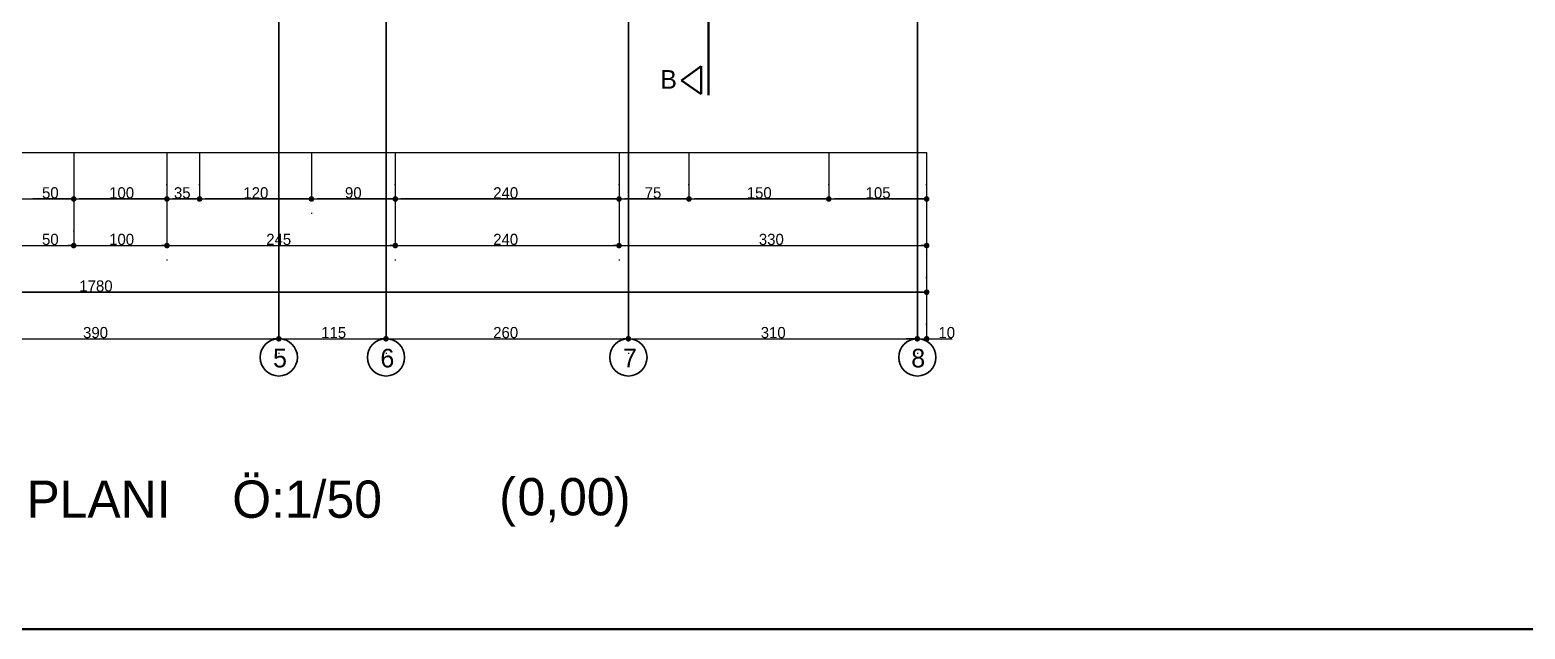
# Model space of a CAD drawing. Header units: millimetres. Extents: x 9537.41 to 9541.95, y -1431.78 to -1431.38.
# Drawn here: x 9537.7179 to 9538.0387, y -1431.747 to -1431.6184 of the extents above; entities that cross this region are included whole.
import ezdxf

# ---------------------------------------------------------------- set-up
doc = ezdxf.new("R2010")
doc.units = ezdxf.units.MM
doc.linetypes.add('ACAD_ISO04W100', pattern=[30, 24, -3, 0, -3])
doc.linetypes.add('ACAD_ISO06W100', pattern=[36, 24, -3, 0, -3, 0, -3, 0, -3])
for name, color, linetype, lineweight in [('aks', 6, 'Continuous', 35), ('duvar', 214, 'Continuous', 50), ('kesit', 3, 'Continuous', 50), ('kolon', 6, 'Continuous', 35), ('yazı', 161, 'Continuous', 35), ('ölçü', 4, 'Continuous', 25)]:
    doc.layers.add(name, color=color, linetype=linetype, lineweight=lineweight)

msp = doc.modelspace()

# ---------------------------------------------------------------- linework, layer by layer
at = {"color": 0, "linetype": 'ByBlock', "lineweight": -2}
for p, q in [((9537.71787, -1431.65469), (9537.71847, -1431.65469)), ((9537.72667, -1431.65469), (9537.72607, -1431.65469)), ((9537.72787, -1431.65469), (9537.72847, -1431.65469)), ((9537.74667, -1431.65469), (9537.74607, -1431.65469)), ((9537.74787, -1431.65469), (9537.74847, -1431.65469)), ((9537.75367, -1431.65469), (9537.75307, -1431.65469)), ((9537.75487, -1431.65469), (9537.75547, -1431.65469)), ((9537.77767, -1431.65469), (9537.77707, -1431.65469)), ((9537.77887, -1431.65469), (9537.77947, -1431.65469)), ((9537.79567, -1431.65469), (9537.79507, -1431.65469)), ((9537.79687, -1431.65469), (9537.79747, -1431.65469)), ((9537.84367, -1431.65469), (9537.84307, -1431.65469)), ((9537.84487, -1431.65469), (9537.84547, -1431.65469)), ((9537.85867, -1431.65469), (9537.85807, -1431.65469)), ((9537.85987, -1431.65469), (9537.86047, -1431.65469)), ((9537.88867, -1431.65469), (9537.88807, -1431.65469)), ((9537.88987, -1431.65469), (9537.89047, -1431.65469)), ((9537.90967, -1431.65469), (9537.90907, -1431.65469)), ((9537.71787, -1431.66469), (9537.71847, -1431.66469)), ((9537.72667, -1431.66469), (9537.72607, -1431.66469)), ((9537.72787, -1431.66469), (9537.72847, -1431.66469)), ((9537.74667, -1431.66469), (9537.74607, -1431.66469)), ((9537.74787, -1431.66469), (9537.74847, -1431.66469)), ((9537.79567, -1431.66469), (9537.79507, -1431.66469)), ((9537.79687, -1431.66469), (9537.79747, -1431.66469)), ((9537.84367, -1431.66469), (9537.84307, -1431.66469)), ((9537.84487, -1431.66469), (9537.84547, -1431.66469)), ((9537.90967, -1431.66469), (9537.90907, -1431.66469)), ((9537.90967, -1431.67469), (9537.90907, -1431.67469)), ((9537.77067, -1431.68469), (9537.77007, -1431.68469)), ((9537.77187, -1431.68469), (9537.77247, -1431.68469)), ((9537.79367, -1431.68469), (9537.79307, -1431.68469)), ((9537.79487, -1431.68469), (9537.79547, -1431.68469)), ((9537.84567, -1431.68469), (9537.84507, -1431.68469)), ((9537.84687, -1431.68469), (9537.84747, -1431.68469)), ((9537.90767, -1431.68469), (9537.90707, -1431.68469)), ((9537.90767, -1431.68469), (9537.90707, -1431.68469)), ((9537.91087, -1431.68469), (9537.91147, -1431.68469))]:
    msp.add_line(p, q, dxfattribs=at)
at = {"color": 0, "linetype": 'ByBlock', "const_width": 0.0006}
for points in [[(9537.72757, -1431.65469, 1), (9537.72697, -1431.65469, 1)], [(9537.72697, -1431.65469, 1), (9537.72757, -1431.65469, 1)], [(9537.74757, -1431.65469, 1), (9537.74697, -1431.65469, 1)], [(9537.74697, -1431.65469, 1), (9537.74757, -1431.65469, 1)], [(9537.75457, -1431.65469, 1), (9537.75397, -1431.65469, 1)], [(9537.75397, -1431.65469, 1), (9537.75457, -1431.65469, 1)], [(9537.77857, -1431.65469, 1), (9537.77797, -1431.65469, 1)], [(9537.77797, -1431.65469, 1), (9537.77857, -1431.65469, 1)], [(9537.79657, -1431.65469, 1), (9537.79597, -1431.65469, 1)], [(9537.79597, -1431.65469, 1), (9537.79657, -1431.65469, 1)], [(9537.84457, -1431.65469, 1), (9537.84397, -1431.65469, 1)], [(9537.84397, -1431.65469, 1), (9537.84457, -1431.65469, 1)], [(9537.85957, -1431.65469, 1), (9537.85897, -1431.65469, 1)], [(9537.85897, -1431.65469, 1), (9537.85957, -1431.65469, 1)], [(9537.88957, -1431.65469, 1), (9537.88897, -1431.65469, 1)], [(9537.88897, -1431.65469, 1), (9537.88957, -1431.65469, 1)], [(9537.90997, -1431.65469, 1), (9537.91057, -1431.65469, 1)], [(9537.72697, -1431.66469, 1), (9537.72757, -1431.66469, 1)], [(9537.72757, -1431.66469, 1), (9537.72697, -1431.66469, 1)], [(9537.74697, -1431.66469, 1), (9537.74757, -1431.66469, 1)], [(9537.74757, -1431.66469, 1), (9537.74697, -1431.66469, 1)], [(9537.79597, -1431.66469, 1), (9537.79657, -1431.66469, 1)], [(9537.79657, -1431.66469, 1), (9537.79597, -1431.66469, 1)], [(9537.84397, -1431.66469, 1), (9537.84457, -1431.66469, 1)], [(9537.84457, -1431.66469, 1), (9537.84397, -1431.66469, 1)], [(9537.90997, -1431.66469, 1), (9537.91057, -1431.66469, 1)], [(9537.90997, -1431.67469, 1), (9537.91057, -1431.67469, 1)], [(9537.77157, -1431.68469, 1), (9537.77097, -1431.68469, 1)], [(9537.77097, -1431.68469, 1), (9537.77157, -1431.68469, 1)], [(9537.79457, -1431.68469, 1), (9537.79397, -1431.68469, 1)], [(9537.79397, -1431.68469, 1), (9537.79457, -1431.68469, 1)], [(9537.84657, -1431.68469, 1), (9537.84597, -1431.68469, 1)], [(9537.84597, -1431.68469, 1), (9537.84657, -1431.68469, 1)], [(9537.90797, -1431.68469, 1), (9537.90857, -1431.68469, 1)], [(9537.90797, -1431.68469, 1), (9537.90857, -1431.68469, 1)], [(9537.91057, -1431.68469, 1), (9537.90997, -1431.68469, 1)]]:
    msp.add_lwpolyline(points, format="xyb", close=True, dxfattribs=at)
at = {"layer": 'aks', "linetype": 'ACAD_ISO06W100'}
for p, q in [((9537.77127, -1431.40669), (9537.77127, -1431.68469)), ((9537.79427, -1431.40669), (9537.79427, -1431.68469)), ((9537.84627, -1431.40669), (9537.84627, -1431.68469)), ((9537.90827, -1431.68469), (9537.90827, -1431.40669))]:
    msp.add_line(p, q, dxfattribs=at)
at = {"layer": 'duvar'}
msp.add_line((9538.05106, -1431.747), (9537.41462, -1431.747), dxfattribs=at)
at = {"layer": 'kesit', "linetype": 'ACAD_ISO04W100'}
msp.add_line((9537.86344, -1431.42575), (9537.86344, -1431.63244), dxfattribs=at)
at = {"layer": 'kesit'}
for p, q in [((9537.86191, -1431.62617), (9537.85767, -1431.62929)), ((9537.86191, -1431.63218), (9537.86191, -1431.62617)), ((9537.85767, -1431.62929), (9537.86191, -1431.63218))]:
    msp.add_line(p, q, dxfattribs=at)
at = {"layer": 'kolon'}
for centre in [(9537.77127, -1431.68869), (9537.79427, -1431.68869), (9537.84627, -1431.68869), (9537.90827, -1431.68869)]:
    msp.add_circle(centre, 0.004, dxfattribs=at)
at = {"layer": 'ölçü'}
for p, q in [((9537.55427, -1431.64469), (9537.91027, -1431.64469)), ((9537.72727, -1431.64469), (9537.72727, -1431.66469)), ((9537.74727, -1431.64469), (9537.74727, -1431.66469)), ((9537.75427, -1431.64469), (9537.75427, -1431.65469)), ((9537.77827, -1431.64469), (9537.77827, -1431.65469)), ((9537.79627, -1431.64469), (9537.79627, -1431.66469)), ((9537.84427, -1431.64469), (9537.84427, -1431.66469)), ((9537.85927, -1431.64469), (9537.85927, -1431.65469)), ((9537.88927, -1431.64469), (9537.88927, -1431.65469)), ((9537.91027, -1431.64469), (9537.91027, -1431.68469)), ((9537.74727, -1431.65169), (9537.74727, -1431.65149)), ((9537.74727, -1431.65169), (9537.74727, -1431.65149)), ((9537.75427, -1431.65169), (9537.75427, -1431.65149)), ((9537.75427, -1431.65169), (9537.75427, -1431.65149)), ((9537.79627, -1431.65169), (9537.79627, -1431.65149)), ((9537.79627, -1431.65169), (9537.79627, -1431.65149)), ((9537.84427, -1431.65169), (9537.84427, -1431.65149)), ((9537.84427, -1431.65169), (9537.84427, -1431.65149)), ((9537.85927, -1431.65169), (9537.85927, -1431.65149)), ((9537.85927, -1431.65169), (9537.85927, -1431.65149)), ((9537.88927, -1431.65169), (9537.88927, -1431.65149)), ((9537.88927, -1431.65169), (9537.88927, -1431.65149)), ((9537.91027, -1431.65169), (9537.91027, -1431.65149)), ((9537.55427, -1431.65469), (9537.91027, -1431.65469)), ((9537.72607, -1431.65469), (9537.71847, -1431.65469)), ((9537.74607, -1431.65469), (9537.72847, -1431.65469)), ((9537.75307, -1431.65469), (9537.74847, -1431.65469)), ((9537.77707, -1431.65469), (9537.75547, -1431.65469)), ((9537.79507, -1431.65469), (9537.77947, -1431.65469)), ((9537.84307, -1431.65469), (9537.79747, -1431.65469)), ((9537.85807, -1431.65469), (9537.84547, -1431.65469)), ((9537.88807, -1431.65469), (9537.86047, -1431.65469)), ((9537.90907, -1431.65469), (9537.89047, -1431.65469)), ((9537.72727, -1431.65769), (9537.72727, -1431.65789)), ((9537.72727, -1431.65769), (9537.72727, -1431.65789)), ((9537.77827, -1431.65769), (9537.77827, -1431.65789)), ((9537.77827, -1431.65769), (9537.77827, -1431.65789)), ((9537.72727, -1431.66169), (9537.72727, -1431.66149)), ((9537.72727, -1431.66169), (9537.72727, -1431.66149)), ((9537.55427, -1431.66469), (9537.91027, -1431.66469)), ((9537.71847, -1431.66469), (9537.72607, -1431.66469)), ((9537.72847, -1431.66469), (9537.74607, -1431.66469)), ((9537.74847, -1431.66469), (9537.79507, -1431.66469)), ((9537.79747, -1431.66469), (9537.84307, -1431.66469)), ((9537.84547, -1431.66469), (9537.90907, -1431.66469)), ((9537.74727, -1431.66769), (9537.74727, -1431.66789)), ((9537.74727, -1431.66769), (9537.74727, -1431.66789)), ((9537.79627, -1431.66769), (9537.79627, -1431.66789)), ((9537.79627, -1431.66769), (9537.79627, -1431.66789)), ((9537.84427, -1431.66769), (9537.84427, -1431.66789)), ((9537.84427, -1431.66769), (9537.84427, -1431.66789)), ((9537.91027, -1431.66769), (9537.91027, -1431.66789)), ((9537.91027, -1431.67169), (9537.91027, -1431.67149)), ((9537.55427, -1431.67469), (9537.91027, -1431.67469)), ((9537.90907, -1431.67469), (9537.55547, -1431.67469)), ((9537.90827, -1431.68169), (9537.90827, -1431.68149)), ((9537.91027, -1431.68169), (9537.91027, -1431.68149)), ((9537.55427, -1431.68469), (9537.91027, -1431.68469)), ((9537.69447, -1431.68469), (9537.77007, -1431.68469)), ((9537.77247, -1431.68469), (9537.79307, -1431.68469)), ((9537.79547, -1431.68469), (9537.84507, -1431.68469)), ((9537.84747, -1431.68469), (9537.90707, -1431.68469)), ((9537.90707, -1431.68469), (9537.90587, -1431.68469)), ((9537.90827, -1431.68469), (9537.91027, -1431.68469)), ((9537.91147, -1431.68469), (9537.91572, -1431.68469)), ((9537.77127, -1431.68769), (9537.77127, -1431.68789)), ((9537.77127, -1431.68769), (9537.77127, -1431.68789)), ((9537.79427, -1431.68769), (9537.79427, -1431.68789)), ((9537.79427, -1431.68769), (9537.79427, -1431.68789)), ((9537.84627, -1431.68769), (9537.84627, -1431.68789)), ((9537.84627, -1431.68769), (9537.84627, -1431.68789)), ((9537.90827, -1431.68769), (9537.90827, -1431.68789))]:
    msp.add_line(p, q, dxfattribs=at)

# ---------------------------------------------------------------- texts
at = {"layer": 'yazı'}
for s, height, p in [('B', 0.004, (9537.85312, -1431.63102)), ('5', 0.004, (9537.77004, -1431.69084)), ('6', 0.004, (9537.79307, -1431.69084)), ('7', 0.004, (9537.84511, -1431.69084)), ('8', 0.004, (9537.90697, -1431.69084)), (' KAT PLANI', 0.008, (9537.69038, -1431.72311)), ('  Ö:1/50', 0.008, (9537.75534, -1431.72311)), ('(', 0.008, (9537.81856, -1431.72259)), ('0,00', 0.008, (9537.82249, -1431.72259)), (')', 0.008, (9537.84317, -1431.72259))]:
    msp.add_text(s, height=height, dxfattribs=at).set_placement(p)
at = {"layer": 'ölçü'}
for s, p in [('50', (9537.72047, -1431.65456)), ('100', (9537.73487, -1431.65456)), ('35', (9537.74877, -1431.65456)), ('120', (9537.76367, -1431.65456)), ('90', (9537.78547, -1431.65456)), ('240', (9537.81727, -1431.65456)), ('75', (9537.84977, -1431.65456)), ('150', (9537.87167, -1431.65456)), ('105', (9537.89717, -1431.65456)), ('50', (9537.72047, -1431.66456)), ('100', (9537.73487, -1431.66456)), ('245', (9537.76857, -1431.66456)), ('240', (9537.81727, -1431.66456)), ('330', (9537.87427, -1431.66456)), ('1780', (9537.72847, -1431.67456)), ('390', (9537.72927, -1431.68456)), ('115', (9537.78037, -1431.68456)), ('260', (9537.81727, -1431.68456)), ('310', (9537.87467, -1431.68456)), ('10', (9537.91279, -1431.68456))]:
    msp.add_text(s, height=0.0024, dxfattribs=at).set_placement(p)

doc.saveas('drawing.dxf')
